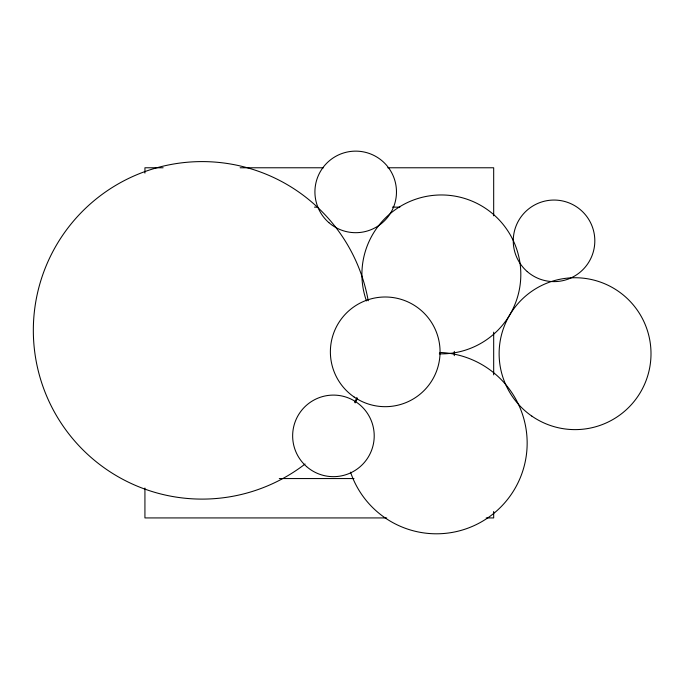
<?xml version="1.0" encoding="UTF-8"?>
<svg xmlns="http://www.w3.org/2000/svg" width="685" height="685" viewBox="0 0 685 685"><rect width="100%" height="100%" fill="white"/><g stroke="black" fill="none" stroke-linecap="round" stroke-linejoin="round"><path stroke-width="1.03" d="M163.116 167.774L144.929 167.774L144.929 173.108M240.135 167.774L323.585 167.774M387.77 167.774L493.679 167.774L493.679 215.809M314.501 207.144L317.703 207.144M392.402 207.144L399.877 207.144M279.283 478.558L353.982 478.558M386.7 517.928L144.929 517.928L144.929 488.037M486.187 517.928L493.679 517.928L493.679 511.524M493.679 332.174L493.679 374.875M454.301 351.396L454.301 355.678M439.873 352.458A90.703 90.703 0 0 1 526.842 435.523A90.703 90.703 0 0 1 454.917 531.903A90.703 90.703 0 0 1 350.54 472.171M355.147 402.9A90.703 90.703 0 0 1 357.57 398.336M366.466 300.946A79.451 79.451 0 0 1 424.143 196.852A79.451 79.451 0 0 1 520.446 266.765A79.451 79.451 0 0 1 439.333 353.845M356.902 397.497A168.75 168.75 0 0 1 354.736 402.292M305.09 464.019A168.75 168.75 0 0 1 53.704 410.726A168.75 168.75 0 0 1 146.393 171.053A168.75 168.75 0 0 1 368.23 300.766M531.834 416.112A75.941 75.941 0 0 0 650.75 359.899A75.941 75.941 0 0 0 542.614 285.02A75.941 75.941 0 0 0 531.834 416.112M527.236 271.577A40.783 40.783 0 0 0 594.058 248.681A40.783 40.783 0 0 0 540.816 202.255A40.783 40.783 0 0 0 527.236 271.577M306.632 466.622A40.783 40.783 0 0 0 373.453 443.726A40.783 40.783 0 0 0 320.212 397.3A40.783 40.783 0 0 0 306.632 466.622M354.034 396.949A54.843 54.843 0 0 0 439.881 356.294A54.843 54.843 0 0 0 361.748 302.273A54.843 54.843 0 0 0 354.034 396.949M328.894 222.651A40.783 40.783 0 0 0 395.716 199.755A40.783 40.783 0 0 0 342.474 153.337A40.783 40.783 0 0 0 328.894 222.651"/></g></svg>
